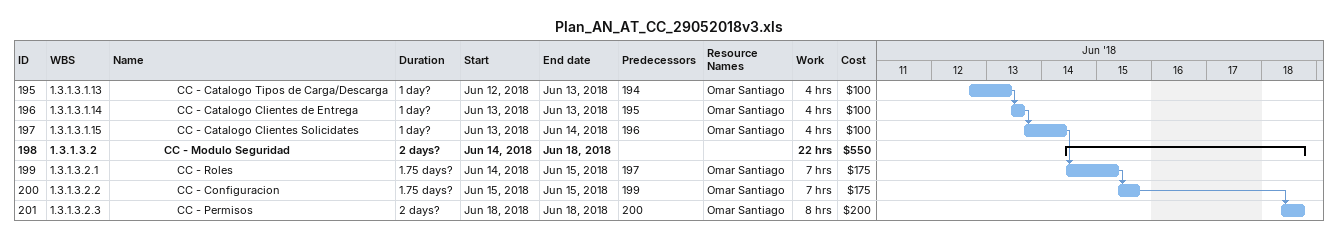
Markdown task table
Plan_AN_AT_CC_29052018v3.xls

| ID | WBS | Task | Duration | Start | Finish | Predecessors | Resources | Work (h) | Cost ($) |
|---|---|---|---|---|---|---|---|---|---|
| 195 | 1.3.1.3.1.13 | CC - Catalogo Tipos de Carga/Descarga | 1d? | 2018-06-12 | 2018-06-13 | 194 | Omar Santiago | 4 | 100 |
| 196 | 1.3.1.3.1.14 | CC - Catalogo Clientes de Entrega | 1d? | 2018-06-13 | 2018-06-13 | 195 | Omar Santiago | 4 | 100 |
| 197 | 1.3.1.3.1.15 | CC - Catalogo Clientes Solicidates | 1d? | 2018-06-13 | 2018-06-14 | 196 | Omar Santiago | 4 | 100 |
| 198 | 1.3.1.3.2 | **CC - Modulo Seguridad** | 2d? | 2018-06-14 | 2018-06-18 |  |  | 22 | 550 |
| 199 | 1.3.1.3.2.1 | CC - Roles | 1.75d? | 2018-06-14 | 2018-06-15 | 197 | Omar Santiago | 7 | 175 |
| 200 | 1.3.1.3.2.2 | CC - Configuracion | 1.75d? | 2018-06-15 | 2018-06-15 | 199 | Omar Santiago | 7 | 175 |
| 201 | 1.3.1.3.2.3 | CC - Permisos | 2d? | 2018-06-18 | 2018-06-18 | 200 | Omar Santiago | 8 | 200 |
